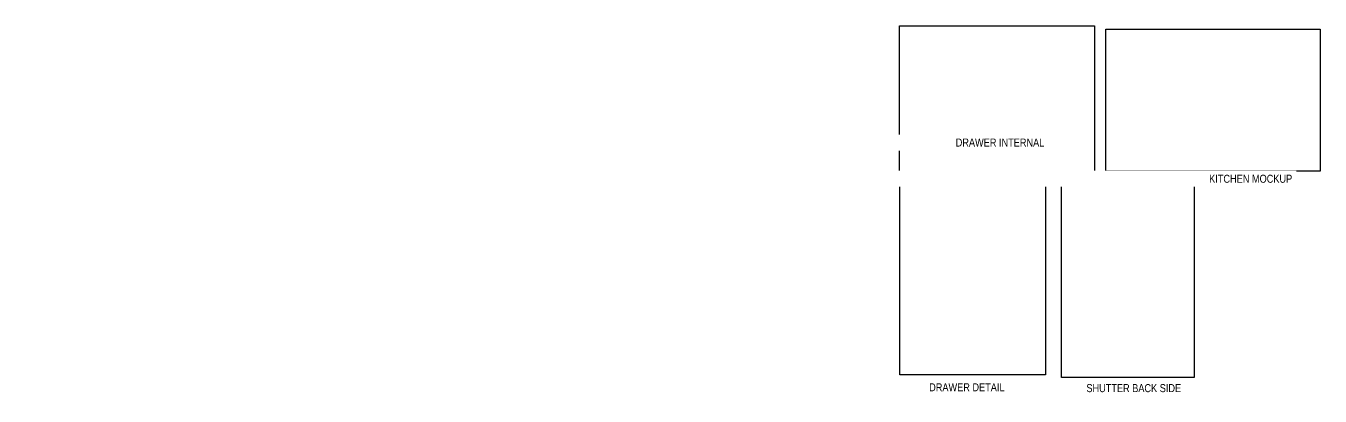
# Model space of a CAD drawing. Header units: inches. Extents: x -109431 to 29005, y -34715 to -1756.
# Drawn here: x -46827 to -46503.6, y -11669.6 to -11577 of the extents above; entities that cross this region are included whole.
import ezdxf

# ---------------------------------------------------------------- set-up
doc = ezdxf.new("R2010")
doc.units = ezdxf.units.IN
doc.header["$LTSCALE"] = 0.05
doc.header["$MEASUREMENT"] = 0
doc.header["$XCLIPFRAME"] = 2
doc.layers.add('Flooring Layout', color=7, linetype='Continuous')
doc.layers.add('text', color=4, linetype='Continuous')
doc.styles.add('4MMOF3-8', font='ARIALN.TTF', dxfattribs={"height": 5.12})
picture_1 = doc.add_image_def('image6.jpg', size_in_pixel=(1600, 1200))
picture_2 = doc.add_image_def('image7.jpg', size_in_pixel=(1600, 1200))
picture_3 = doc.add_image_def('image8.jpg', size_in_pixel=(1200, 1600))
picture_4 = doc.add_image_def('image9.jpg', size_in_pixel=(1200, 1600))

msp = doc.modelspace()

# ---------------------------------------------------------------- pictures from other files: only their frames are drawn
at = {"layer": 'Flooring Layout', "ltscale": 50}
image = msp.add_image(picture_1, insert=(-46608.67792, -11613.56533), size_in_units=(48.71682, 36.53761), dxfattribs=at)
image.dxf.flags = 7
image = msp.add_image(picture_2, insert=(-46560.50947, -11616.645), size_in_units=(61.33415, 46.00061), dxfattribs=at)
image.set_boundary_path([(86.8261, 187.23876), (1484.20997, 1113.828)])
image = msp.add_image(picture_3, insert=(-46608.59571, -11664.23197), size_in_units=(36.34736, 48.46314), dxfattribs=at)
image.dxf.flags = 7
image = msp.add_image(picture_4, insert=(-46568.2399, -11670.23764), size_in_units=(45.18836, 60.25114), dxfattribs=at)
image.set_boundary_path([(-0.5, 161.53167), (880.98294, 1457.33746)])

# ---------------------------------------------------------------- next in the draw order: texts
at = {"layer": 'text', "ltscale": 50, "char_height": 2, "attachment_point": 6, "style": '4MMOF3-8', "bg_fill": 2}
for s, insert in [('{\\C30;\\c2254834;DRAWER INTERNAL}', (-46572.513, -11606.18071)), ('{\\C30;\\c2254834;KITCHEN MOCKUP}', (-46510.57457, -11615.24386)), ('{\\C30;\\c2254834;DRAWER DETAIL}', (-46582.45358, -11667.35501))]:
    msp.add_mtext_dynamic_manual_height_columns(s, width=243.5337911, gutter_width=15.396, heights=[101.8023], dxfattribs=dict(at, insert=insert))

# ---------------------------------------------------------------- next in the draw order: texts
at = {"layer": 'text', "ltscale": 50, "insert": (-46538.32625, -11667.56887), "char_height": 2, "attachment_point": 6, "style": '4MMOF3-8', "bg_fill": 2}
msp.add_mtext_dynamic_manual_height_columns('{\\C30;\\c2254834;SHUTTER BACK SIDE}', width=243.5337911, gutter_width=15.396, heights=[101.8023], dxfattribs=at)

doc.saveas('drawing.dxf')
